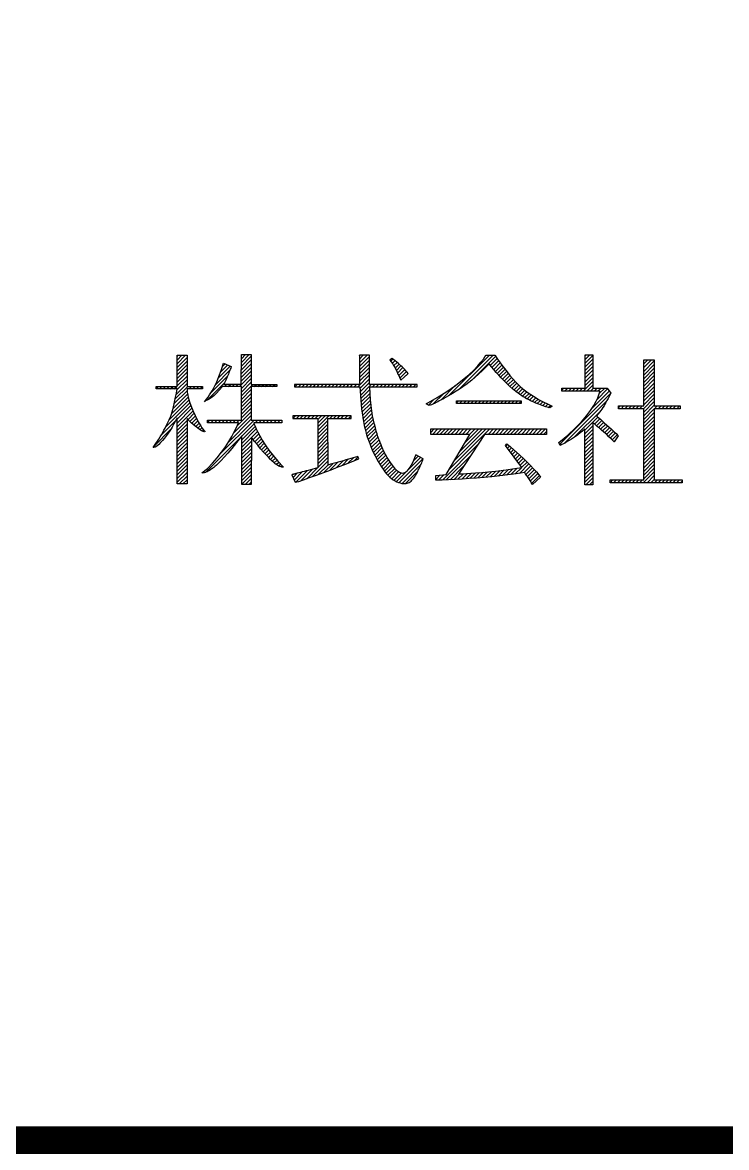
# Model space of a CAD drawing. Header units: millimetres. Extents: x 0 to 841, y 0 to 594.
# Drawn here: x 332.15 to 340.84, y 12.44 to 26.32 of the extents above; entities that cross this region are included whole.
import ezdxf

# ---------------------------------------------------------------- set-up
doc = ezdxf.new("R2010")
doc.units = ezdxf.units.MM
doc.header["$LTSCALE"] = 0.2
doc.layers.add('A1_図面枠', color=7, linetype='Continuous')
doc.layers.add('PTM', color=3, linetype='Continuous')

# ---------------------------------------------------------------- blocks, each defined once
blk = doc.blocks.new('block森村-2')
at = {"color": 0, "linetype": 'Continuous'}
for p, q in [((1910.4, 967.4), (1921.7, 978.8)), ((1910.4, 972.4), (1916.7, 978.8)), ((1910.4, 977.4), (1911.7, 978.8)), ((1910.4, 937), (1910.4, 978.8)), ((1910.4, 978.8), (1923.8, 978.8)), ((1910.4, 962.5), (1923.8, 975.9)), ((1910.4, 957.5), (1923.8, 970.9)), ((1923.8, 978.8), (1923.8, 937)), ((1996.9, 939.9), (1997, 979.8)), ((1997, 969.2), (2007.6, 979.8)), ((1997, 974.2), (2002.6, 979.8)), ((1997, 979.2), (1997.6, 979.8)), ((1997, 979.8), (2010.2, 979.8)), ((1997, 964.2), (2010.2, 977.5)), ((1997, 959.2), (2010.2, 972.5)), ((2010.2, 979.8), (2010.2, 939.7)), ((2155.9, 968.5), (2166.2, 978.8)), ((2155.9, 973.5), (2161.2, 978.8)), ((2155.9, 978.5), (2156.2, 978.8)), ((2155.9, 978.8), (2155.9, 975.2)), ((2169.6, 978.8), (2155.9, 978.8)), ((2155.9, 975.2), (2155.9, 971.7)), ((2155.9, 971.7), (2155.9, 968.3)), ((2156, 963.6), (2169.6, 977.2)), ((2156, 958.6), (2169.6, 972.2)), ((2169.6, 975.2), (2169.6, 978.8)), ((2169.6, 971.7), (2169.6, 975.2)), ((2169.6, 968.3), (2169.6, 971.7)), ((2199.8, 974.7), (2196.8, 972.3)), ((2196.8, 972.3), (2198.7, 969.9)), ((2198.1, 970.7), (2201, 973.7)), ((2198.7, 969.9), (2200.5, 967.6)), ((2201.9, 973), (2199.8, 974.7)), ((2200.2, 967.9), (2203.8, 971.5)), ((2204, 971.3), (2201.9, 973)), ((2206.1, 969.7), (2204, 971.3)), ((2208, 968), (2206.1, 969.7)), ((2277, 925), (2331.3, 979.2)), ((2289.8, 932.8), (2336.2, 979.2)), ((2309, 947), (2339.4, 977.4)), ((2315.4, 964.8), (2319.6, 969.7)), ((2319.6, 969.7), (2322.8, 973.7)), ((2322.8, 973.7), (2324.9, 976.7)), ((2324.9, 976.7), (2326.1, 978.6)), ((2326.1, 978.6), (2326.5, 979.2)), ((2326.5, 979.2), (2338.5, 979.2)), ((2332.4, 965.4), (2341.4, 974.4)), ((2334.7, 962.7), (2343.4, 971.4)), ((2338.5, 979.2), (2338.8, 978.4)), ((2338.8, 978.4), (2339.9, 976.5)), ((2339.9, 976.5), (2341.9, 973.6)), ((2341.9, 973.6), (2344.5, 969.9)), ((2344.5, 969.9), (2347.6, 965.7)), ((2460, 973.2), (2466.1, 979.3)), ((2460, 978.2), (2461.1, 979.3)), ((2460, 934.7), (2460, 979.3)), ((2460, 979.3), (2470.3, 979.3)), ((2460, 968.2), (2470.3, 978.5)), ((2460, 963.2), (2470.3, 973.5)), ((2470.3, 979.3), (2470.3, 934.7)), ((2538.8, 962.2), (2549.1, 972.6)), ((2538.8, 967.2), (2544.1, 972.6)), ((2538.8, 972.2), (2539.1, 972.6)), ((2538.8, 910.7), (2538.8, 972.6)), ((2538.8, 972.6), (2553, 972.6)), ((2538.8, 957.2), (2553, 971.4)), ((2553, 972.6), (2553, 910.7)), ((1910.4, 952.5), (1923.8, 965.9)), ((1910.4, 947.5), (1923.8, 960.9)), ((1910.4, 942.5), (1923.8, 955.9)), ((1962.4, 939.6), (1981.5, 958.7)), ((1965.9, 948.2), (1982, 964.2)), ((1967.6, 952.5), (1970.1, 959.6)), ((1968.8, 956.1), (1978.5, 965.7)), ((1970.1, 959.6), (1972.9, 968)), ((1971.5, 963.7), (1974.9, 967.1)), ((1972.9, 968), (1983.3, 963.7)), ((1980.1, 955), (1979.5, 953.3)), ((1980.7, 956.6), (1980.1, 955)), ((1981.3, 958.3), (1980.7, 956.6)), ((1981.9, 960), (1981.3, 958.3)), ((1982.6, 961.7), (1981.9, 960)), ((1983.3, 963.7), (1982.6, 961.7)), ((1996.9, 944.2), (2010.2, 957.5)), ((1997, 954.2), (2010.2, 967.5)), ((1997, 949.2), (2010.2, 962.5)), ((2155.9, 968.3), (2156, 965)), ((2156, 965), (2156, 961.7)), ((2156, 961.7), (2156, 958.5)), ((2156, 958.5), (2156, 955.3)), ((2156, 955.3), (2156.1, 952.2)), ((2156.1, 953.7), (2169.6, 967.2)), ((2156.1, 948.8), (2169.6, 962.2)), ((2156.2, 943.9), (2169.6, 957.2)), ((2169.6, 965), (2169.6, 968.3)), ((2169.6, 961.7), (2169.6, 965)), ((2169.6, 958.5), (2169.6, 961.7)), ((2169.6, 955.3), (2169.6, 958.5)), ((2169.6, 952.2), (2169.6, 955.3)), ((2200.5, 967.6), (2202, 965.2)), ((2202, 965.2), (2203.4, 962.9)), ((2202.2, 964.9), (2206.6, 969.3)), ((2203.4, 962.9), (2204.6, 960.5)), ((2204, 961.7), (2209.3, 967)), ((2204.6, 960.5), (2205.8, 958.2)), ((2205.7, 958.4), (2211.9, 964.6)), ((2205.8, 958.2), (2206.8, 955.9)), ((2206.8, 955.9), (2207.8, 953.6)), ((2207.2, 954.9), (2214.5, 962.2)), ((2210, 966.4), (2208, 968)), ((2208.8, 951.5), (2216.9, 959.7)), ((2211.8, 964.7), (2210, 966.4)), ((2210.4, 948.1), (2219.2, 957)), ((2213.6, 963.1), (2211.8, 964.7)), ((2215.3, 961.4), (2213.6, 963.1)), ((2217, 959.6), (2215.3, 961.4)), ((2218.5, 957.8), (2217, 959.6)), ((2220.1, 956), (2218.5, 957.8)), ((2221.6, 954.1), (2220.1, 956)), ((2303.1, 952.6), (2309.9, 959)), ((2309.9, 959), (2315.4, 964.8)), ((2321.8, 958.5), (2316.5, 953.6)), ((2327.7, 964.2), (2321.8, 958.5)), ((2330.7, 967.5), (2327.7, 964.2)), ((2333.9, 963.5), (2330.7, 967.5)), ((2337.1, 959.7), (2333.9, 963.5)), ((2336.9, 959.9), (2345.5, 968.5)), ((2340.3, 955.8), (2337.1, 959.7)), ((2339.2, 957.2), (2347.6, 965.7)), ((2343.5, 952.1), (2340.3, 955.8)), ((2341.5, 954.5), (2349.8, 962.8)), ((2343.8, 951.8), (2352, 960)), ((2346.1, 949.2), (2354.2, 957.2)), ((2347.6, 965.7), (2351.1, 961.1)), ((2348.5, 946.6), (2356.4, 954.4)), ((2351.1, 961.1), (2354.8, 956.4)), ((2354.8, 956.4), (2358.6, 951.7)), ((2460, 958.3), (2470.3, 968.6)), ((2460, 953.3), (2470.3, 963.6)), ((2460, 948.3), (2470.3, 958.6)), ((2538.8, 952.2), (2553, 966.5)), ((2538.8, 947.3), (2553, 961.5)), ((2538.8, 942.3), (2553, 956.5)), ((1909.1, 926.2), (1923.8, 940.9)), ((1910.1, 932.3), (1923.8, 945.9)), ((1910.4, 937.5), (1923.8, 950.9)), ((1951.5, 918.7), (1973.9, 941.2)), ((1956.4, 928.7), (1978.4, 950.6)), ((1961.4, 937.5), (1963.3, 941.7)), ((1963.3, 941.7), (1965.4, 946.6)), ((1965.4, 946.6), (1967.6, 952.5)), ((1974.7, 942.7), (1973.3, 939.9)), ((1973.3, 939.9), (1996.9, 939.9)), ((1974.4, 936.7), (1977.6, 939.9)), ((1976, 945.3), (1974.7, 942.7)), ((1977, 947.6), (1976, 945.3)), ((1978, 949.7), (1977, 947.6)), ((1978.8, 951.6), (1978, 949.7)), ((1979.5, 953.3), (1978.8, 951.6)), ((1979.4, 936.7), (1982.6, 939.9)), ((1984.4, 936.7), (1987.6, 939.9)), ((1989.4, 936.7), (1992.6, 939.9)), ((1994.3, 936.7), (2010.2, 952.5)), ((1997, 934.3), (2010.2, 947.5)), ((1997, 929.3), (2010.2, 942.5)), ((1997, 924.3), (2012.4, 939.7)), ((2010.2, 939.7), (2044.7, 939.7)), ((2014.2, 936.6), (2017.4, 939.7)), ((2019.2, 936.6), (2022.4, 939.7)), ((2024.2, 936.6), (2027.4, 939.7)), ((2029.2, 936.6), (2032.3, 939.7)), ((2034.2, 936.6), (2037.3, 939.7)), ((2039.1, 936.6), (2042.3, 939.7)), ((2044.7, 939.7), (2044.7, 936.6)), ((2068.3, 939.5), (2068.3, 936.4)), ((2156.3, 939.5), (2068.3, 939.5)), ((2069, 936.4), (2072, 939.5)), ((2073.9, 936.4), (2077, 939.5)), ((2078.9, 936.4), (2082, 939.5)), ((2083.9, 936.4), (2087, 939.5)), ((2088.9, 936.4), (2092, 939.5)), ((2093.9, 936.4), (2097, 939.5)), ((2098.9, 936.4), (2101.9, 939.5)), ((2103.9, 936.4), (2106.9, 939.5)), ((2108.9, 936.4), (2111.9, 939.5)), ((2113.9, 936.4), (2116.9, 939.5)), ((2118.8, 936.4), (2121.9, 939.5)), ((2123.8, 936.4), (2126.9, 939.5)), ((2128.8, 936.4), (2131.9, 939.5)), ((2133.8, 936.4), (2136.9, 939.5)), ((2138.8, 936.4), (2141.9, 939.5)), ((2143.8, 936.4), (2146.8, 939.5)), ((2148.8, 936.4), (2151.8, 939.5)), ((2153.8, 936.4), (2169.6, 952.3)), ((2156.1, 952.2), (2156.1, 949)), ((2156.1, 949), (2156.2, 945.9)), ((2156.2, 945.9), (2156.2, 942.7)), ((2156.2, 942.7), (2156.3, 939.5)), ((2156.6, 934.3), (2169.6, 947.3)), ((2156.9, 929.6), (2169.7, 942.4)), ((2157.2, 924.9), (2171.8, 939.5)), ((2169.6, 949), (2169.6, 952.2)), ((2169.6, 945.9), (2169.6, 949)), ((2169.7, 942.7), (2169.6, 945.9)), ((2169.7, 939.5), (2169.7, 942.7)), ((2233.5, 939.5), (2169.7, 939.5)), ((2173.7, 936.4), (2176.8, 939.5)), ((2178.7, 936.4), (2181.8, 939.5)), ((2183.7, 936.4), (2186.8, 939.5)), ((2188.7, 936.4), (2191.8, 939.5)), ((2193.7, 936.4), (2196.7, 939.5)), ((2198.7, 936.4), (2201.7, 939.5)), ((2203.7, 936.4), (2206.7, 939.5)), ((2207.8, 953.6), (2208.8, 951.5)), ((2208.6, 936.4), (2211.7, 939.5)), ((2208.8, 951.5), (2209.8, 949.3)), ((2209.8, 949.3), (2210.8, 947.3)), ((2210.8, 947.3), (2211.9, 945.4)), ((2211.9, 945.4), (2221.6, 954.1)), ((2213.6, 936.4), (2216.7, 939.5)), ((2218.6, 936.4), (2221.7, 939.5)), ((2218.9, 951.6), (2221.4, 954.2)), ((2223.6, 936.4), (2226.7, 939.5)), ((2228.6, 936.4), (2231.7, 939.5)), ((2233.5, 936.4), (2233.5, 939.5)), ((2285.1, 938), (2294.9, 945.6)), ((2294.9, 945.6), (2303.1, 952.6)), ((2303.1, 942.1), (2299.1, 939.1)), ((2307.3, 945.5), (2303.1, 942.1)), ((2311.7, 949.3), (2307.3, 945.5)), ((2316.5, 953.6), (2311.7, 949.3)), ((2346.9, 948.4), (2343.5, 952.1)), ((2350.3, 944.7), (2346.9, 948.4)), ((2354, 941.1), (2350.3, 944.7)), ((2351, 944.1), (2358.6, 951.7)), ((2353.5, 941.6), (2360.9, 949)), ((2357.9, 937.4), (2354, 941.1)), ((2356, 939.1), (2363.2, 946.3)), ((2358.6, 951.7), (2362.5, 947.1)), ((2358.7, 936.8), (2365.6, 943.7)), ((2361.3, 934.4), (2368, 941.1)), ((2362.5, 947.1), (2366.2, 943)), ((2366.2, 943), (2369.6, 939.4)), ((2369.6, 939.4), (2372.6, 936.7)), ((2457.2, 930.6), (2470.3, 943.6)), ((2460, 943.3), (2470.3, 953.6)), ((2460, 938.3), (2470.3, 948.6)), ((2538.8, 937.3), (2553, 951.5)), ((2538.8, 932.3), (2553, 946.5)), ((2538.8, 927.3), (2553, 941.5)), ((1882.3, 934.4), (1884.9, 937)), ((1882.3, 933.7), (1882.3, 937)), ((1882.3, 937), (1910.4, 937)), ((1910.4, 933.7), (1882.3, 933.7)), ((1886.6, 933.7), (1889.9, 937)), ((1891.6, 933.7), (1894.9, 937)), ((1896.6, 933.7), (1899.9, 937)), ((1901.6, 933.7), (1904.9, 937)), ((1905.1, 907.3), (1924.5, 926.7)), ((1906.6, 933.7), (1909.9, 937)), ((1906.6, 913.8), (1923.9, 931.1)), ((1907.9, 920.1), (1924.8, 937)), ((1908.4, 922.6), (1909.4, 927.9)), ((1909.4, 927.9), (1910.4, 933.7)), ((1923.8, 937), (1944.5, 937)), ((1923.8, 933.8), (1923.8, 933.6)), ((1944.5, 933.8), (1923.8, 933.8)), ((1923.8, 933.6), (1923.8, 933.1)), ((1923.8, 933.1), (1923.8, 932.2)), ((1923.8, 932.2), (1923.9, 930.9)), ((1923.9, 930.9), (1924.1, 929.3)), ((1924.1, 929.3), (1924.4, 927.3)), ((1924.4, 927.3), (1924.8, 925)), ((1924.8, 925), (1925.4, 922.4)), ((1926.6, 933.8), (1929.8, 937)), ((1931.6, 933.8), (1934.8, 937)), ((1936.6, 933.8), (1939.8, 937)), ((1941.6, 933.8), (1944.5, 936.7)), ((1944.5, 937), (1944.5, 933.8)), ((1952.1, 922.6), (1954.1, 925.4)), ((1954.1, 925.4), (1956, 928.1)), ((1956, 928.1), (1957.8, 930.9)), ((1960.4, 924.9), (1957.7, 922.6)), ((1957.8, 930.9), (1959.6, 934)), ((1959.6, 934), (1961.4, 937.5)), ((1963.6, 927.9), (1960.4, 924.9)), ((1967.2, 931.8), (1963.6, 927.9)), ((1971.5, 936.7), (1967.2, 931.8)), ((1997, 936.7), (1971.5, 936.7)), ((1997, 891.6), (1997, 936.7)), ((1997, 919.3), (2010.2, 932.6)), ((1997, 914.3), (2010.2, 927.6)), ((2044.7, 936.6), (2010.2, 936.6)), ((2010.2, 936.6), (2010.2, 891.6)), ((2044.1, 936.6), (2044.7, 937.1)), ((2068.3, 936.4), (2156.5, 936.4)), ((2156.5, 936.4), (2156.9, 930.4)), ((2156.9, 930.4), (2157.3, 924.5)), ((2157.3, 924.5), (2157.7, 918.5)), ((2157.6, 920.3), (2170.1, 932.8)), ((2158, 915.7), (2170.2, 927.9)), ((2169.9, 936.4), (2233.5, 936.4)), ((2170.2, 927.4), (2169.9, 936.4)), ((2170.8, 919), (2170.2, 927.4)), ((2255.4, 913.4), (2269.5, 927.4)), ((2260.7, 921.9), (2273.7, 930.1)), ((2265.4, 918.4), (2285, 938)), ((2275.7, 924.2), (2269.5, 920.5)), ((2273.7, 930.1), (2285.1, 938)), ((2281.2, 927.5), (2275.7, 924.2)), ((2286.2, 930.5), (2281.2, 927.5)), ((2290.7, 933.4), (2286.2, 930.5)), ((2295, 936.2), (2290.7, 933.4)), ((2299.1, 939.1), (2295, 936.2)), ((2362, 933.8), (2357.9, 937.4)), ((2366.5, 930.2), (2362, 933.8)), ((2364.1, 932.2), (2370.5, 938.6)), ((2371.4, 926.6), (2366.5, 930.2)), ((2366.8, 930), (2373.1, 936.2)), ((2369.7, 927.9), (2375.9, 934)), ((2376.6, 923), (2371.4, 926.6)), ((2372.6, 936.7), (2376.2, 933.8)), ((2372.6, 925.8), (2378.7, 931.8)), ((2375.6, 923.8), (2381.5, 929.7)), ((2376.2, 933.8), (2379.7, 931)), ((2378.6, 921.8), (2384.4, 927.6)), ((2379.7, 931), (2383.2, 928.4)), ((2381.8, 920), (2387.4, 925.6)), ((2383.2, 928.4), (2386.7, 926)), ((2386.7, 926), (2390.3, 923.6)), ((2425.5, 858.9), (2494.1, 927.6)), ((2428.6, 931.8), (2431.4, 934.7)), ((2428.6, 930.6), (2428.6, 934.7)), ((2428.6, 934.7), (2460, 934.7)), ((2479.6, 930.6), (2428.6, 930.6)), ((2432.3, 930.6), (2436.4, 934.7)), ((2437.3, 930.6), (2441.4, 934.7)), ((2442.3, 930.6), (2446.4, 934.7)), ((2447.3, 930.6), (2451.3, 934.7)), ((2452.3, 930.6), (2456.3, 934.7)), ((2462.2, 930.6), (2470.3, 938.6)), ((2467.2, 930.6), (2471.3, 934.7)), ((2469.2, 907.6), (2492.3, 930.7)), ((2470.3, 934.7), (2489.5, 934.7)), ((2472.2, 930.6), (2476.3, 934.7)), ((2475.6, 919), (2490.2, 933.6)), ((2476.8, 921.7), (2478.3, 925.5)), ((2477.2, 930.6), (2481.3, 934.7)), ((2478.3, 925.5), (2479.1, 928.3)), ((2478.8, 927.2), (2486.3, 934.7)), ((2479.1, 928.3), (2479.5, 930)), ((2479.5, 930), (2479.6, 930.6)), ((2489.5, 934.7), (2494.3, 927.8)), ((2492.5, 924.1), (2490.8, 920.8)), ((2494.3, 927.8), (2492.5, 924.1)), ((2538.8, 922.3), (2553, 936.5)), ((2538.8, 917.3), (2553, 931.5)), ((2538.8, 912.3), (2553, 926.5)), ((1894.7, 881.9), (1927.6, 914.8)), ((1899.7, 891.9), (1926.4, 918.6)), ((1903, 900.2), (1925.3, 922.5)), ((1904.7, 905.9), (1905.7, 909.5)), ((1905.7, 909.5), (1906.6, 913.5)), ((1906.6, 913.5), (1907.5, 917.8)), ((1907.5, 917.8), (1908.4, 922.6)), ((1910.4, 892.6), (1928.9, 911.2)), ((1925.4, 922.4), (1926.1, 919.5)), ((1926.1, 919.5), (1927.1, 916.2)), ((1927.1, 916.2), (1928.3, 912.7)), ((1928.3, 912.7), (1929.9, 908.8)), ((1947.3, 916.2), (1949.8, 919.6)), ((1948, 917), (1947.3, 916.2)), ((1948.8, 917.6), (1948, 917)), ((1949.7, 918), (1948.8, 917.6)), ((1950.7, 918.4), (1949.7, 918)), ((1949.8, 919.6), (1952.1, 922.6)), ((1952, 919), (1950.7, 918.4)), ((1953.6, 919.8), (1952, 919)), ((1955.5, 920.9), (1953.6, 919.8)), ((1957.7, 922.6), (1955.5, 920.9)), ((1997, 909.3), (2010.2, 922.6)), ((1997, 904.3), (2010.2, 917.6)), ((1997, 899.4), (2010.2, 912.6)), ((2157.7, 918.5), (2158.3, 912.6)), ((2158.3, 912.6), (2158.9, 906.8)), ((2158.4, 911.1), (2170.5, 923.2)), ((2158.9, 906.6), (2170.8, 918.6)), ((2159.4, 902.2), (2171.3, 914.1)), ((2160, 897.8), (2171.8, 909.6)), ((2171.6, 911.2), (2170.8, 919)), ((2172.6, 904), (2171.6, 911.2)), ((2245.8, 913.4), (2260.7, 921.9)), ((2250, 911), (2245.8, 913.4)), ((2248.8, 911.7), (2256.7, 919.6)), ((2251.3, 911.5), (2250, 911)), ((2252.9, 912.2), (2251.3, 911.5)), ((2254.9, 913.1), (2252.9, 912.2)), ((2257, 914.1), (2254.9, 913.1)), ((2259.2, 915.2), (2257, 914.1)), ((2261.4, 916.3), (2259.2, 915.2)), ((2263.5, 917.4), (2261.4, 916.3)), ((2265.4, 918.4), (2263.5, 917.4)), ((2267.1, 919.2), (2265.4, 918.4)), ((2268.4, 919.9), (2267.1, 919.2)), ((2269.2, 920.4), (2268.4, 919.9)), ((2269.5, 920.5), (2269.2, 920.4)), ((2286.6, 914.6), (2289.5, 917.5)), ((2286.6, 917.5), (2373.7, 917.5)), ((2286.6, 914), (2286.6, 917.5)), ((2373.7, 914), (2286.6, 914)), ((2291, 914), (2294.5, 917.5)), ((2296, 914), (2299.5, 917.5)), ((2301, 914), (2304.4, 917.5)), ((2306, 914), (2309.4, 917.5)), ((2311, 914), (2314.4, 917.5)), ((2316, 914), (2319.4, 917.5)), ((2320.9, 914), (2324.4, 917.5)), ((2325.9, 914), (2329.4, 917.5)), ((2330.9, 914), (2334.4, 917.5)), ((2335.9, 914), (2339.4, 917.5)), ((2340.9, 914), (2344.4, 917.5)), ((2345.9, 914), (2349.3, 917.5)), ((2350.9, 914), (2354.3, 917.5)), ((2355.9, 914), (2359.3, 917.5)), ((2360.9, 914), (2364.3, 917.5)), ((2365.9, 914), (2369.3, 917.5)), ((2370.8, 914), (2373.7, 916.9)), ((2373.7, 917.5), (2373.7, 914)), ((2376.9, 922.9), (2376.6, 923)), ((2377.8, 922.3), (2376.9, 922.9)), ((2379.2, 921.5), (2377.8, 922.3)), ((2381.1, 920.4), (2379.2, 921.5)), ((2383.5, 919.1), (2381.1, 920.4)), ((2386.4, 917.7), (2383.5, 919.1)), ((2385.1, 918.3), (2390.4, 923.6)), ((2389.7, 916.1), (2386.4, 917.7)), ((2388.5, 916.7), (2393.4, 921.7)), ((2393.5, 914.5), (2389.7, 916.1)), ((2390.3, 923.6), (2393.8, 921.4)), ((2391.9, 915.1), (2396.6, 919.8)), ((2397.6, 912.8), (2393.5, 914.5)), ((2393.8, 921.4), (2397.3, 919.4)), ((2395.4, 913.7), (2399.8, 918)), ((2397.3, 919.4), (2400.9, 917.4)), ((2402.2, 911.1), (2397.6, 912.8)), ((2399, 912.3), (2403, 916.3)), ((2400.9, 917.4), (2404.4, 915.5)), ((2407.1, 909.5), (2402.2, 911.1)), ((2402.7, 911), (2406.3, 914.6)), ((2404.4, 915.5), (2408.1, 913.7)), ((2406.5, 909.7), (2409.7, 913)), ((2412.3, 908), (2407.1, 909.5)), ((2408.1, 913.7), (2411.7, 912)), ((2410.3, 908.6), (2413.1, 911.4)), ((2411.7, 912), (2415.3, 910.4)), ((2415.3, 910.4), (2412.3, 908)), ((2431.9, 860.3), (2489.3, 917.7)), ((2467.3, 904.7), (2471.5, 911.2)), ((2471.5, 911.2), (2474.7, 916.9)), ((2474.7, 916.9), (2476.8, 921.7)), ((2485.3, 910.6), (2483.9, 908.5)), ((2486.6, 912.8), (2485.3, 910.6)), ((2487.9, 915.2), (2486.6, 912.8)), ((2489.3, 917.8), (2487.9, 915.2)), ((2490.8, 920.8), (2489.3, 917.8)), ((2504.6, 908.1), (2507.2, 910.7)), ((2504.6, 910.7), (2538.8, 910.7)), ((2504.6, 906.8), (2504.6, 910.7)), ((2508.3, 906.8), (2512.2, 910.7)), ((2513.3, 906.8), (2517.2, 910.7)), ((2518.3, 906.8), (2522.2, 910.7)), ((2523.3, 906.8), (2527.2, 910.7)), ((2528.3, 906.8), (2532.2, 910.7)), ((2533.3, 906.8), (2537.1, 910.7)), ((2538.3, 906.8), (2553, 921.6)), ((2538.8, 902.4), (2553, 916.6)), ((2538.8, 897.4), (2553, 911.6)), ((2553, 910.7), (2587.8, 910.7)), ((2553.2, 906.8), (2557.1, 910.7)), ((2558.2, 906.8), (2562.1, 910.7)), ((2563.2, 906.8), (2567.1, 910.7)), ((2568.2, 906.8), (2572.1, 910.7)), ((2573.2, 906.8), (2577.1, 910.7)), ((2578.2, 906.8), (2582, 910.7)), ((2583.2, 906.8), (2587, 910.7)), ((2587.8, 910.7), (2587.8, 906.8)), ((1899.7, 891.8), (1900.8, 894.3)), ((1900.8, 894.3), (1901.8, 896.9)), ((1901.8, 896.9), (1902.8, 899.7)), ((1902.8, 899.7), (1903.8, 902.7)), ((1903.8, 902.7), (1904.7, 905.9)), ((1910.2, 894.1), (1910, 893.6)), ((1910.4, 894.6), (1910.2, 894.1)), ((1910.4, 887.6), (1930.4, 907.6)), ((1910.4, 882.6), (1931.9, 904.1)), ((1910.4, 805.7), (1910.4, 894.6)), ((1924.2, 893.3), (1923.8, 893.8)), ((1923.8, 893.8), (1923.8, 805.7)), ((1925.1, 892.3), (1933.4, 900.7)), ((1927.6, 889.8), (1935, 897.3)), ((1929.9, 908.8), (1931.2, 905.7)), ((1930.2, 887.4), (1936.6, 893.9)), ((1931.2, 905.7), (1932.6, 902.4)), ((1932.6, 902.4), (1934.2, 899.1)), ((1934.2, 899.1), (1935.7, 895.7)), ((1935.7, 895.7), (1937.3, 892.5)), ((1985.9, 873.4), (2010.2, 897.6)), ((1991.2, 883.7), (2010.2, 902.6)), ((1997, 894.4), (2010.2, 907.6)), ((2066.1, 897.4), (2066.1, 893.9)), ((2145, 897.4), (2066.1, 897.4)), ((2066.1, 893.9), (2099.9, 893.9)), ((2066.3, 893.9), (2069.9, 897.4)), ((2071.3, 893.9), (2074.9, 897.4)), ((2076.3, 893.9), (2079.9, 897.4)), ((2081.3, 893.9), (2084.8, 897.4)), ((2086.3, 893.9), (2089.8, 897.4)), ((2091.3, 893.9), (2094.8, 897.4)), ((2096.3, 893.9), (2099.8, 897.4)), ((2099.8, 882.5), (2114.8, 897.4)), ((2099.8, 887.5), (2109.8, 897.4)), ((2099.9, 893.9), (2099.8, 827.3)), ((2099.9, 892.5), (2104.8, 897.4)), ((2113.5, 893.9), (2145, 893.9)), ((2113.7, 831.1), (2113.5, 893.9)), ((2116.2, 893.9), (2119.8, 897.4)), ((2121.2, 893.9), (2124.8, 897.4)), ((2126.2, 893.9), (2129.7, 897.4)), ((2131.2, 893.9), (2134.7, 897.4)), ((2136.2, 893.9), (2139.7, 897.4)), ((2141.2, 893.9), (2144.7, 897.4)), ((2145, 893.9), (2145, 897.4)), ((2158.9, 906.8), (2159.6, 901)), ((2159.6, 901), (2160.4, 895.4)), ((2160.4, 895.4), (2161.3, 889.8)), ((2160.7, 893.4), (2172.4, 905.2)), ((2161.4, 889.2), (2173.1, 900.9)), ((2162.2, 885), (2173.8, 896.6)), ((2173.7, 897.3), (2172.6, 904)), ((2174.9, 891.3), (2173.7, 897.3)), ((2444.6, 868), (2481.3, 904.7)), ((2455, 889.4), (2461.9, 897.4)), ((2459.6, 878.1), (2477.2, 895.6)), ((2461.9, 897.4), (2467.3, 904.7)), ((2477.4, 899.8), (2475.4, 897.2)), ((2475.4, 897.2), (2475.7, 896.9)), ((2475.7, 896.9), (2476.7, 896)), ((2476.7, 896), (2478.3, 894.6)), ((2479.3, 902.1), (2477.4, 899.8)), ((2478.3, 894.6), (2480.4, 892.8)), ((2481, 904.3), (2479.3, 902.1)), ((2482.5, 906.4), (2481, 904.3)), ((2483.9, 908.5), (2482.5, 906.4)), ((2538.8, 906.8), (2504.6, 906.8)), ((2538.8, 811), (2538.8, 906.8)), ((2538.8, 892.4), (2553, 906.6)), ((2538.8, 887.4), (2553, 901.6)), ((2538.8, 882.4), (2553, 896.6)), ((2587.8, 906.8), (2553, 906.8)), ((2553, 906.8), (2553, 811)), ((1879.4, 856.6), (1901.9, 879.2)), ((1888.7, 870.9), (1908.2, 890.4)), ((1892.6, 877.9), (1894.2, 880.9)), ((1894.2, 880.9), (1895.7, 883.8)), ((1895.7, 883.8), (1897.1, 886.7)), ((1897.1, 886.7), (1898.4, 889.4)), ((1898.4, 889.4), (1899.7, 891.8)), ((1902.4, 879.9), (1900.6, 877.1)), ((1903.6, 882.2), (1902.4, 879.9)), ((1904.5, 883.9), (1903.6, 882.2)), ((1905.3, 885.5), (1904.5, 883.9)), ((1906.1, 886.9), (1905.3, 885.5)), ((1906.9, 888.2), (1906.1, 886.9)), ((1907.6, 889.4), (1906.9, 888.2)), ((1908.2, 890.4), (1907.6, 889.4)), ((1908.8, 891.4), (1908.2, 890.4)), ((1909.3, 892.2), (1908.8, 891.4)), ((1909.7, 892.9), (1909.3, 892.2)), ((1910, 893.6), (1909.7, 892.9)), ((1910.4, 877.6), (1923.8, 891.1)), ((1910.4, 872.7), (1923.8, 886.1)), ((1910.4, 867.7), (1923.8, 881.1)), ((1925.4, 892), (1924.2, 893.3)), ((1927.2, 890.2), (1925.4, 892)), ((1929.4, 888.1), (1927.2, 890.2)), ((1932.1, 885.7), (1929.4, 888.1)), ((1934.9, 883.3), (1932.1, 885.7)), ((1932.8, 885.1), (1938.3, 890.6)), ((1937.7, 881), (1934.9, 883.3)), ((1935.5, 882.8), (1940.1, 887.4)), ((1937.3, 892.5), (1939, 889.4)), ((1940.5, 878.9), (1937.7, 881)), ((1938.3, 880.6), (1941.9, 884.2)), ((1939, 889.4), (1940.6, 886.4)), ((1943.1, 877.2), (1940.5, 878.9)), ((1940.6, 886.4), (1942.2, 883.7)), ((1941.2, 878.5), (1943.8, 881.2)), ((1942.2, 883.7), (1943.8, 881.2)), ((1943.8, 881.2), (1945.3, 879.1)), ((1945.3, 879.1), (1946.7, 877.3)), ((1951.2, 888.5), (1954.3, 891.6)), ((1951.2, 888.1), (1951.2, 891.6)), ((1951.2, 891.6), (1997, 891.6)), ((1993.3, 888.1), (1951.2, 888.1)), ((1955.7, 888.1), (1959.3, 891.6)), ((1960.7, 888.1), (1964.2, 891.6)), ((1965.7, 888.1), (1969.2, 891.6)), ((1968.1, 845.5), (2014.1, 891.6)), ((1970.7, 888.1), (1974.2, 891.6)), ((1975.7, 888.1), (1979.2, 891.6)), ((1979, 861.5), (2010.2, 892.7)), ((1980.7, 888.1), (1984.2, 891.6)), ((1985.7, 888.1), (1989.2, 891.6)), ((1987.2, 875.7), (1989.8, 880.8)), ((1989.8, 880.8), (1991.7, 884.7)), ((1990.7, 888.1), (1994.2, 891.6)), ((1991.7, 884.7), (1992.9, 887.2)), ((1992.9, 887.2), (1993.3, 888.1)), ((1997.5, 870), (2014.2, 886.6)), ((1997.5, 865), (2015.6, 883)), ((1997.5, 860), (2017.1, 879.6)), ((2010.2, 891.6), (2051.5, 891.6)), ((2013.7, 888.1), (2013.9, 887.5)), ((2051.5, 888.1), (2013.7, 888.1)), ((2013.9, 887.5), (2014.4, 885.9)), ((2014.4, 885.9), (2015.5, 883.3)), ((2015.5, 883.3), (2017, 879.8)), ((2015.6, 888.1), (2019.1, 891.6)), ((2017, 879.8), (2019.1, 875.4)), ((2020.6, 888.1), (2024.1, 891.6)), ((2025.6, 888.1), (2029.1, 891.6)), ((2030.6, 888.1), (2034.1, 891.6)), ((2035.6, 888.1), (2039.1, 891.6)), ((2040.6, 888.1), (2044.1, 891.6)), ((2045.5, 888.1), (2049.1, 891.6)), ((2050.5, 888.1), (2051.5, 889)), ((2051.5, 891.6), (2051.5, 888.1)), ((2099.8, 877.5), (2113.6, 891.2)), ((2099.8, 872.5), (2113.6, 886.2)), ((2099.8, 867.5), (2113.6, 881.3)), ((2161.3, 889.8), (2162.3, 884.4)), ((2162.3, 884.4), (2163.5, 879.2)), ((2163.1, 880.9), (2174.6, 892.4)), ((2163.5, 879.2), (2164.9, 874.1)), ((2164.1, 877), (2175.5, 888.4)), ((2165.3, 873.1), (2176.5, 884.3)), ((2166.5, 869.3), (2177.5, 880.4)), ((2176.1, 885.9), (2174.9, 891.3)), ((2177.4, 881), (2176.1, 885.9)), ((2178.6, 876.7), (2177.4, 881)), ((2251.9, 874.9), (2256.7, 879.8)), ((2251.9, 872.3), (2251.9, 879.8)), ((2251.9, 879.8), (2407.8, 879.8)), ((2254.3, 872.3), (2261.7, 879.8)), ((2259.3, 872.3), (2266.7, 879.8)), ((2264.2, 872.3), (2271.7, 879.8)), ((2269.2, 872.3), (2276.7, 879.8)), ((2274.2, 872.3), (2281.7, 879.8)), ((2276.4, 824.6), (2331.6, 879.8)), ((2279.2, 872.3), (2286.7, 879.8)), ((2283.7, 836.9), (2326.6, 879.8)), ((2284.2, 872.3), (2291.7, 879.8)), ((2289.2, 872.3), (2296.7, 879.8)), ((2291.1, 849.2), (2321.6, 879.8)), ((2294.2, 872.3), (2301.6, 879.8)), ((2298.4, 861.6), (2316.6, 879.8)), ((2299.2, 872.3), (2306.6, 879.8)), ((2304.2, 872.3), (2311.6, 879.8)), ((2329.1, 872.3), (2336.6, 879.8)), ((2334.1, 872.3), (2341.6, 879.8)), ((2339.1, 872.3), (2346.5, 879.8)), ((2344.1, 872.3), (2351.5, 879.8)), ((2349.1, 872.3), (2356.5, 879.8)), ((2354, 872.3), (2361.5, 879.8)), ((2359, 872.3), (2366.5, 879.8)), ((2364, 872.3), (2371.5, 879.8)), ((2369, 872.3), (2376.5, 879.8)), ((2374, 872.3), (2381.5, 879.8)), ((2379, 872.3), (2386.5, 879.8)), ((2384, 872.3), (2391.4, 879.8)), ((2389, 872.3), (2396.4, 879.8)), ((2394, 872.3), (2401.4, 879.8)), ((2398.9, 872.3), (2406.4, 879.8)), ((2407.8, 879.8), (2407.8, 872.3)), ((2436.4, 871.4), (2446.6, 880.7)), ((2446.6, 880.7), (2455, 889.4)), ((2459.7, 879.2), (2456.4, 876.6)), ((2459.5, 804.4), (2459.7, 879.2)), ((2459.6, 873.1), (2470.3, 883.8)), ((2459.6, 868.1), (2470.3, 878.8)), ((2470.6, 887.7), (2470.3, 887.9)), ((2470.3, 887.9), (2470.3, 804.4)), ((2471.4, 887), (2470.6, 887.7)), ((2472.8, 886), (2471.4, 887)), ((2472.6, 886.1), (2479.8, 893.3)), ((2474.6, 884.5), (2472.8, 886)), ((2476.7, 882.7), (2474.6, 884.5)), ((2475.4, 883.8), (2482.5, 891)), ((2479.3, 880.5), (2476.7, 882.7)), ((2478.1, 881.6), (2485.1, 888.6)), ((2482.1, 878.1), (2479.3, 880.5)), ((2480.4, 892.8), (2482.9, 890.6)), ((2480.8, 879.3), (2487.7, 886.2)), ((2482.9, 890.6), (2485.7, 888)), ((2483.4, 876.9), (2490.4, 883.9)), ((2485.7, 888), (2488.8, 885.3)), ((2486.1, 874.6), (2493, 881.5)), ((2488.7, 872.2), (2495.5, 879.1)), ((2488.8, 885.3), (2492, 882.4)), ((2492, 882.4), (2495.2, 879.4)), ((2495.2, 879.4), (2498.5, 876.4)), ((2538.8, 877.4), (2553, 891.6)), ((2538.8, 872.4), (2553, 886.6)), ((2538.8, 867.4), (2553, 881.6)), ((1883.8, 863), (1885.7, 865.9)), ((1885.7, 865.9), (1887.5, 868.9)), ((1887.5, 868.9), (1889.3, 871.9)), ((1890.8, 864.2), (1888.1, 861.2)), ((1889.3, 871.9), (1891, 874.9)), ((1893.5, 867.4), (1890.8, 864.2)), ((1891, 874.9), (1892.6, 877.9)), ((1896.1, 870.7), (1893.5, 867.4)), ((1898.5, 874), (1896.1, 870.7)), ((1900.6, 877.1), (1898.5, 874)), ((1910.4, 862.7), (1923.8, 876.1)), ((1910.4, 857.7), (1923.8, 871.1)), ((1910.4, 852.7), (1923.8, 866.1)), ((1945.3, 876), (1943.1, 877.2)), ((1944.3, 876.6), (1946, 878.3)), ((1947, 875.6), (1945.3, 876)), ((1946.7, 877.3), (1948.1, 876)), ((1948.1, 876), (1947, 875.6)), ((1948.7, 821.2), (1996.7, 869.2)), ((1979.9, 862.9), (1983.9, 869.6)), ((1983.9, 869.6), (1987.2, 875.7)), ((1997.5, 870.2), (1990.4, 861.2)), ((1997.5, 804.9), (1997.5, 870.2)), ((1997.5, 855), (2010.5, 868)), ((2010.5, 868.4), (2010.2, 804.9)), ((2014.8, 862.8), (2010.5, 868.4)), ((2010.7, 868.2), (2018.7, 876.2)), ((2012.8, 865.3), (2020.4, 872.9)), ((2015, 862.5), (2022.1, 869.7)), ((2017.2, 859.8), (2024, 866.5)), ((2019.1, 875.4), (2021.8, 870.3)), ((2021.8, 870.3), (2025.1, 864.5)), ((2025.1, 864.5), (2029.2, 858.1)), ((2099.8, 862.5), (2113.6, 876.3)), ((2099.8, 857.5), (2113.6, 871.3)), ((2099.8, 852.5), (2113.6, 866.3)), ((2164.9, 874.1), (2166.5, 869.2)), ((2166.5, 869.2), (2168.1, 864.7)), ((2167.8, 865.6), (2178.7, 876.5)), ((2168.1, 864.7), (2169.8, 860.2)), ((2169.1, 862), (2179.8, 872.7)), ((2170.5, 858.4), (2181.1, 869)), ((2171.9, 854.8), (2182.4, 865.2)), ((2179.8, 872.9), (2178.6, 876.7)), ((2180.8, 869.7), (2179.8, 872.9)), ((2181.7, 867), (2180.8, 869.7)), ((2182.8, 864.1), (2181.7, 867)), ((2183.9, 861.2), (2182.8, 864.1)), ((2304.8, 872.3), (2251.9, 872.3)), ((2272.6, 818.2), (2304.8, 872.3)), ((2324.4, 872.3), (2289.3, 818.9)), ((2407.8, 872.3), (2324.4, 872.3)), ((2403.9, 872.3), (2407.8, 876.1)), ((2424.3, 861.5), (2436.4, 871.4)), ((2438.6, 864.2), (2435.9, 862.6)), ((2441.3, 865.9), (2438.6, 864.2)), ((2444.2, 867.8), (2441.3, 865.9)), ((2447.1, 869.7), (2444.2, 867.8)), ((2450.1, 871.9), (2447.1, 869.7)), ((2453.2, 874.2), (2450.1, 871.9)), ((2456.4, 876.6), (2453.2, 874.2)), ((2459.6, 863.1), (2470.3, 873.8)), ((2459.6, 858.1), (2470.3, 868.8)), ((2459.6, 853.1), (2470.3, 863.8)), ((2485.2, 875.3), (2482.1, 878.1)), ((2488.5, 872.4), (2485.2, 875.3)), ((2491.9, 869.1), (2488.5, 872.4)), ((2491.2, 869.8), (2498.1, 876.7)), ((2495.5, 865.7), (2491.9, 869.1)), ((2493.8, 867.3), (2500.7, 874.2)), ((2499.1, 862.1), (2495.5, 865.7)), ((2496.3, 864.9), (2503.2, 871.8)), ((2498.5, 876.4), (2501.6, 873.4)), ((2498.8, 862.4), (2500, 863.6)), ((2504.5, 870.5), (2499.1, 862.1)), ((2501.6, 873.4), (2504.5, 870.5)), ((2538.8, 862.4), (2553, 876.7)), ((2538.8, 857.4), (2553, 871.7)), ((2538.8, 852.5), (2553, 866.7)), ((1878, 854.8), (1880, 857.4)), ((1879.3, 854.5), (1878, 854.8)), ((1881, 855.1), (1879.3, 854.5)), ((1880, 857.4), (1882, 860.2)), ((1883.2, 856.5), (1881, 855.1)), ((1882, 860.2), (1883.8, 863)), ((1885.6, 858.6), (1883.2, 856.5)), ((1888.1, 861.2), (1885.6, 858.6)), ((1910.4, 847.7), (1923.8, 861.1)), ((1910.4, 842.7), (1923.8, 856.2)), ((1910.4, 837.7), (1923.8, 851.2)), ((1970.2, 848.2), (1975.4, 855.7)), ((1975.4, 855.7), (1979.9, 862.9)), ((1984.1, 853.4), (1978.6, 846.9)), ((1990.4, 861.2), (1984.1, 853.4)), ((1997.5, 850.1), (2010.5, 863)), ((1997.5, 845.1), (2010.4, 858)), ((1997.5, 840.1), (2010.4, 853)), ((2019, 857.6), (2014.8, 862.8)), ((2022.9, 852.9), (2019, 857.6)), ((2019.5, 857), (2025.8, 863.4)), ((2021.7, 854.3), (2027.8, 860.3)), ((2026.7, 848.6), (2022.9, 852.9)), ((2024.1, 851.6), (2029.8, 857.3)), ((2026.4, 849), (2031.8, 854.4)), ((2030.2, 844.8), (2026.7, 848.6)), ((2028.8, 846.4), (2033.9, 851.5)), ((2029.2, 858.1), (2034, 851.2)), ((2031.2, 843.8), (2036, 848.6)), ((2034, 851.2), (2039.7, 843.9)), ((2099.8, 847.6), (2113.6, 861.4)), ((2099.8, 842.6), (2113.6, 856.4)), ((2099.8, 837.6), (2113.7, 851.4)), ((2169.8, 860.2), (2171.5, 855.9)), ((2171.5, 855.9), (2173.3, 851.7)), ((2173.3, 851.7), (2175.1, 847.6)), ((2173.4, 851.3), (2183.7, 861.6)), ((2175, 847.9), (2185.1, 858)), ((2176.6, 844.5), (2186.6, 854.5)), ((2178.3, 841.2), (2188.2, 851.1)), ((2185, 858.3), (2183.9, 861.2)), ((2186.2, 855.4), (2185, 858.3)), ((2187.5, 852.5), (2186.2, 855.4)), ((2188.9, 849.7), (2187.5, 852.5)), ((2190.3, 846.8), (2188.9, 849.7)), ((2267.7, 810.9), (2315.3, 858.5)), ((2352.8, 857.5), (2354.4, 859.6)), ((2374.5, 827.6), (2352.8, 857.5)), ((2353.4, 856.7), (2355.5, 858.7)), ((2354.4, 859.6), (2356.6, 857.9)), ((2355.5, 853.8), (2358.2, 856.5)), ((2356.6, 857.9), (2359.6, 855.4)), ((2357.6, 850.9), (2360.9, 854.2)), ((2359.6, 855.4), (2363.3, 852.2)), ((2359.7, 848), (2363.6, 851.9)), ((2361.8, 845.1), (2366.2, 849.6)), ((2363.3, 852.2), (2367.5, 848.5)), ((2367.5, 848.5), (2372, 844.3)), ((2426.1, 857.3), (2424.3, 861.5)), ((2428.4, 858.5), (2426.1, 857.3)), ((2430.8, 859.8), (2428.4, 858.5)), ((2433.3, 861.1), (2430.8, 859.8)), ((2435.9, 862.6), (2433.3, 861.1)), ((2459.6, 848.1), (2470.3, 858.8)), ((2459.6, 843.1), (2470.3, 853.9)), ((2459.6, 838.1), (2470.3, 848.9)), ((2538.8, 847.5), (2553, 861.7)), ((2538.8, 842.5), (2553, 856.7)), ((2538.8, 837.5), (2553, 851.7)), ((1910.4, 832.7), (1923.8, 846.2)), ((1910.4, 827.7), (1923.8, 841.2)), ((1910.4, 822.8), (1923.8, 836.2)), ((1951.2, 826.6), (1958.1, 833.4)), ((1958.1, 833.4), (1964.4, 840.7)), ((1966.3, 833.7), (1963.5, 831)), ((1964.1, 831.5), (1970.9, 838.4)), ((1964.4, 840.7), (1970.2, 848.2)), ((1969.8, 837.2), (1966.3, 833.7)), ((1973.8, 841.5), (1969.8, 837.2)), ((1978.6, 846.9), (1973.8, 841.5)), ((1997.5, 835.1), (2010.4, 847.9)), ((1997.5, 830.1), (2010.4, 842.9)), ((1997.5, 825.1), (2010.4, 837.9)), ((2033.4, 841.5), (2030.2, 844.8)), ((2036.2, 838.7), (2033.4, 841.5)), ((2033.6, 841.2), (2038.2, 845.8)), ((2036.1, 838.7), (2040.4, 843)), ((2038.6, 836.3), (2036.2, 838.7)), ((2038.6, 836.3), (2042.7, 840.3)), ((2040.5, 834.5), (2038.6, 836.3)), ((2039.7, 843.9), (2046.2, 836.2)), ((2042, 833.2), (2040.5, 834.5)), ((2041.2, 833.9), (2045, 837.6)), ((2042.9, 832.4), (2042, 833.2)), ((2044, 831.6), (2047.4, 835)), ((2046.2, 836.2), (2053.7, 828.2)), ((2092.7, 815.5), (2113.7, 836.5)), ((2099.8, 832.6), (2113.7, 846.5)), ((2099.8, 827.6), (2113.7, 841.5)), ((2116.6, 824.4), (2127, 834.8)), ((2124, 834), (2120.6, 833)), ((2127.5, 835), (2124, 834)), ((2124.7, 827.5), (2134, 836.8)), ((2130.9, 835.9), (2127.5, 835)), ((2134.4, 836.9), (2130.9, 835.9)), ((2132.8, 830.6), (2141, 838.8)), ((2137.7, 837.9), (2134.4, 836.9)), ((2136.1, 831.9), (2143.8, 834.9)), ((2141.1, 838.9), (2137.7, 837.9)), ((2141, 833.8), (2148, 840.9)), ((2144.4, 839.8), (2141.1, 838.9)), ((2143.8, 834.9), (2149.8, 837.3)), ((2147.7, 840.8), (2144.4, 839.8)), ((2150.8, 841.7), (2147.7, 840.8)), ((2149.2, 837.1), (2154.2, 842)), ((2149.8, 837.3), (2153.7, 838.9)), ((2153.9, 842.6), (2150.8, 841.7)), ((2153.7, 838.9), (2155.1, 839.4)), ((2155.1, 839.4), (2153.9, 842.6)), ((2175.1, 847.6), (2177, 843.6)), ((2177, 843.6), (2179, 839.7)), ((2179, 839.7), (2181.1, 835.9)), ((2180, 837.9), (2189.8, 847.8)), ((2181.1, 835.9), (2183.3, 832.3)), ((2181.8, 834.8), (2191.5, 844.5)), ((2183.7, 831.6), (2193.4, 841.3)), ((2185.6, 828.6), (2195.3, 838.2)), ((2187.7, 825.7), (2197.2, 835.2)), ((2191.8, 844), (2190.3, 846.8)), ((2193.4, 841.2), (2191.8, 844)), ((2195.1, 838.5), (2193.4, 841.2)), ((2196.9, 835.7), (2195.1, 838.5)), ((2198.8, 833), (2196.9, 835.7)), ((2209.3, 807.4), (2241.7, 839.7)), ((2220, 823), (2238.4, 841.4)), ((2227.2, 834), (2225.6, 831.1)), ((2228.7, 837.3), (2227.2, 834)), ((2228.2, 836.3), (2235.1, 843.1)), ((2230.2, 840.9), (2228.7, 837.3)), ((2231.8, 844.8), (2230.2, 840.9)), ((2231.8, 844.8), (2231.8, 844.8)), ((2241.9, 839.6), (2231.8, 844.8)), ((2239.2, 832.4), (2239.9, 834.1)), ((2239.9, 834.1), (2240.6, 835.9)), ((2240.6, 835.9), (2241.3, 837.7)), ((2241.3, 837.7), (2241.9, 839.6)), ((2272.9, 811.1), (2305.8, 844)), ((2363.9, 842.2), (2368.9, 847.2)), ((2366, 839.3), (2371.5, 844.8)), ((2368.1, 836.4), (2374, 842.4)), ((2370.2, 833.6), (2376.6, 840)), ((2372, 844.3), (2376.7, 839.9)), ((2372.3, 830.7), (2379.1, 837.5)), ((2374.4, 827.8), (2381.7, 835.1)), ((2376.7, 839.9), (2381.5, 835.3)), ((2381.5, 835.3), (2386.1, 830.6)), ((2459.5, 833.1), (2470.3, 843.9)), ((2459.5, 828.1), (2470.3, 838.9)), ((2459.5, 823.1), (2470.3, 833.9)), ((2538.8, 832.5), (2553, 846.7)), ((2538.8, 827.5), (2553, 841.7)), ((2538.8, 822.5), (2553, 836.7)), ((1910.4, 817.8), (1923.8, 831.2)), ((1910.4, 812.8), (1923.8, 826.2)), ((1910.4, 807.8), (1923.8, 821.2)), ((1943.9, 820.4), (1951.2, 826.6)), ((1944, 820.4), (1943.9, 820.4)), ((1944.4, 820.4), (1944, 820.4)), ((1945, 820.4), (1944.4, 820.4)), ((1945.8, 820.5), (1945, 820.4)), ((1946.8, 820.7), (1945.8, 820.5)), ((1948, 820.9), (1946.8, 820.7)), ((1949.3, 821.3), (1948, 820.9)), ((1950.8, 821.9), (1949.3, 821.3)), ((1952.4, 822.7), (1950.8, 821.9)), ((1954, 823.7), (1952.4, 822.7)), ((1955.8, 824.9), (1954, 823.7)), ((1957.7, 826.4), (1955.8, 824.9)), ((1957.9, 826.5), (1957.7, 826.4)), ((1958.5, 826.9), (1957.9, 826.5)), ((1959.7, 827.8), (1958.5, 826.9)), ((1961.3, 829.1), (1959.7, 827.8)), ((1963.5, 831), (1961.3, 829.1)), ((1997.5, 820.1), (2010.3, 832.9)), ((1997.5, 815.1), (2010.3, 827.9)), ((1997.5, 810.1), (2010.3, 822.9)), ((2043.2, 832.1), (2042.9, 832.4)), ((2044.7, 831.2), (2043.2, 832.1)), ((2046.1, 830.4), (2044.7, 831.2)), ((2047.4, 829.7), (2046.1, 830.4)), ((2047.2, 829.8), (2049.8, 832.4)), ((2048.6, 829.2), (2047.4, 829.7)), ((2049.7, 828.9), (2048.6, 829.2)), ((2050.7, 828.6), (2049.7, 828.9)), ((2051.6, 828.4), (2050.7, 828.6)), ((2050.9, 828.5), (2052.2, 829.8)), ((2052.3, 828.3), (2051.6, 828.4)), ((2052.9, 828.2), (2052.3, 828.3)), ((2053.3, 828.2), (2052.9, 828.2)), ((2053.6, 828.2), (2053.3, 828.2)), ((2053.7, 828.2), (2053.6, 828.2)), ((2064.9, 818), (2069.5, 807.8)), ((2065, 818), (2064.9, 818)), ((2064.9, 818), (2064.9, 818)), ((2065, 817.8), (2065.4, 818.1)), ((2065.2, 818.1), (2065, 818)), ((2065.4, 818.1), (2065.2, 818.1)), ((2065.6, 818.2), (2065.4, 818.1)), ((2065.9, 818.3), (2065.6, 818.2)), ((2066.3, 818.4), (2065.9, 818.3)), ((2066.7, 818.5), (2066.3, 818.4)), ((2066.6, 814.3), (2072.2, 819.9)), ((2067.2, 818.6), (2066.7, 818.5)), ((2067.7, 818.7), (2067.2, 818.6)), ((2068.2, 818.9), (2067.7, 818.7)), ((2068.1, 810.9), (2079, 821.7)), ((2068.8, 819), (2068.2, 818.9)), ((2070.4, 819.5), (2068.8, 819)), ((2070.2, 808), (2085.8, 823.5)), ((2072.2, 819.9), (2070.4, 819.5)), ((2074.2, 820.5), (2072.2, 819.9)), ((2076.4, 821), (2074.2, 820.5)), ((2078.8, 821.7), (2076.4, 821)), ((2077.4, 810.1), (2092.6, 825.4)), ((2081.4, 822.4), (2078.8, 821.7)), ((2084.1, 823.1), (2081.4, 822.4)), ((2087, 823.9), (2084.1, 823.1)), ((2084.9, 812.7), (2099.4, 827.2)), ((2090, 824.7), (2087, 823.9)), ((2093.2, 825.5), (2090, 824.7)), ((2096.4, 826.4), (2093.2, 825.5)), ((2099.8, 827.3), (2096.4, 826.4)), ((2098.1, 817.4), (2107.8, 821.1)), ((2100.5, 818.4), (2113.7, 831.5)), ((2107.8, 821.1), (2117.7, 824.8)), ((2108.5, 821.3), (2120.1, 832.9)), ((2117.1, 832.1), (2113.7, 831.1)), ((2120.6, 833), (2117.1, 832.1)), ((2117.7, 824.8), (2127.3, 828.5)), ((2127.3, 828.5), (2136.1, 831.9)), ((2183.3, 832.3), (2185.5, 828.8)), ((2185.5, 828.8), (2187.9, 825.4)), ((2187.9, 825.4), (2190.3, 822.1)), ((2189.8, 822.8), (2199.3, 832.3)), ((2190.3, 822.1), (2192.6, 819.4)), ((2192, 820), (2201.4, 829.4)), ((2192.6, 819.4), (2194.8, 817)), ((2194.4, 817.4), (2203.6, 826.6)), ((2196.9, 815), (2206, 824)), ((2200.3, 830.8), (2198.8, 833)), ((2199.6, 812.7), (2208.7, 821.7)), ((2201.8, 828.9), (2200.3, 830.8)), ((2203.3, 827.1), (2201.8, 828.9)), ((2202.6, 810.6), (2212.1, 820.1)), ((2204.6, 825.5), (2203.3, 827.1)), ((2206, 824.1), (2204.6, 825.5)), ((2205.8, 808.8), (2219.4, 822.4)), ((2207.3, 822.8), (2206, 824.1)), ((2208.6, 821.8), (2207.3, 822.8)), ((2209.9, 821), (2208.6, 821.8)), ((2211.2, 820.4), (2209.9, 821)), ((2212.5, 820), (2211.2, 820.4)), ((2213.8, 819.8), (2212.5, 820)), ((2213.3, 806.4), (2239.1, 832.2)), ((2215.2, 819.9), (2213.8, 819.8)), ((2216.2, 820.1), (2215.2, 819.9)), ((2217.3, 820.7), (2216.2, 820.1)), ((2218.5, 821.6), (2217.3, 820.7)), ((2217.9, 806), (2234.5, 822.6)), ((2219.8, 822.9), (2218.5, 821.6)), ((2221.2, 824.4), (2219.8, 822.9)), ((2222.6, 826.3), (2221.2, 824.4)), ((2224.1, 828.6), (2222.6, 826.3)), ((2225.6, 831.1), (2224.1, 828.6)), ((2231.6, 816.9), (2232.7, 819)), ((2232.7, 819), (2233.5, 820.7)), ((2233.5, 820.7), (2234.4, 822.3)), ((2234.4, 822.3), (2235.2, 824)), ((2235.2, 824), (2236.1, 825.6)), ((2236.1, 825.6), (2236.9, 827.3)), ((2236.9, 827.3), (2237.7, 829)), ((2237.7, 829), (2238.4, 830.7)), ((2238.4, 830.7), (2239.2, 832.4)), ((2258.7, 817.1), (2272.6, 818.2)), ((2278.1, 811.3), (2296.3, 829.5)), ((2283.4, 811.6), (2290.8, 819)), ((2288.6, 811.9), (2296, 819.3)), ((2289.3, 818.9), (2290, 819)), ((2290, 819), (2292.1, 819.1)), ((2292.1, 819.1), (2295.5, 819.2)), ((2293.9, 812.2), (2301.3, 819.6)), ((2295.5, 819.2), (2300.1, 819.5)), ((2299.2, 812.5), (2306.7, 820)), ((2300.1, 819.5), (2305.9, 819.9)), ((2304.6, 812.9), (2312.1, 820.4)), ((2305.9, 819.9), (2312.8, 820.4)), ((2310, 813.2), (2317.6, 820.8)), ((2312.8, 820.4), (2320.8, 821.1)), ((2315.4, 813.7), (2323, 821.3)), ((2320.8, 821.1), (2329.7, 822)), ((2320.8, 814.1), (2328.6, 821.9)), ((2326.3, 814.6), (2334.1, 822.4)), ((2329.7, 822), (2339.7, 823)), ((2331.8, 815.1), (2339.7, 823)), ((2337.3, 815.7), (2345.4, 823.7)), ((2339.7, 823), (2350.5, 824.3)), ((2342.9, 816.2), (2351, 824.4)), ((2348.5, 816.9), (2356.8, 825.1)), ((2350.5, 824.3), (2362.1, 825.8)), ((2354.2, 817.5), (2362.5, 825.9)), ((2367.2, 819.2), (2356, 817.7)), ((2359.9, 818.2), (2368.3, 826.7)), ((2362.1, 825.8), (2374.5, 827.6)), ((2365.6, 819), (2374.1, 827.5)), ((2378.5, 820.8), (2367.2, 819.2)), ((2371.4, 819.8), (2384.2, 832.6)), ((2377.2, 820.6), (2386.6, 830)), ((2379.5, 819.4), (2378.5, 820.8)), ((2380.5, 818), (2379.5, 819.4)), ((2380.1, 818.5), (2389.1, 827.5)), ((2381.4, 816.7), (2380.5, 818)), ((2382.2, 815.6), (2391.5, 824.9)), ((2384.2, 812.7), (2393.8, 822.3)), ((2386.1, 830.6), (2390.4, 826.1)), ((2386.2, 809.6), (2396.1, 819.6)), ((2390.4, 826.1), (2394.2, 821.8)), ((2394.2, 821.8), (2397.5, 817.9)), ((2459.5, 818.1), (2470.3, 828.9)), ((2459.5, 813.1), (2470.3, 823.9)), ((2459.5, 808.1), (2470.3, 818.9)), ((2538.2, 807), (2553, 821.8)), ((2538.8, 817.5), (2553, 831.8)), ((2538.8, 812.5), (2553, 826.8)), ((1923.8, 805.7), (1910.4, 805.7)), ((1913.3, 805.7), (1923.8, 816.2)), ((1918.3, 805.7), (1923.8, 811.3)), ((1923.3, 805.7), (1923.8, 806.3)), ((1997.5, 805.2), (2010.3, 817.9)), ((2010.2, 804.9), (1997.5, 804.9)), ((2002.2, 804.9), (2010.2, 812.9)), ((2007.2, 804.9), (2010.2, 807.9)), ((2069.5, 807.8), (2074.2, 809.1)), ((2074.2, 809.1), (2080.8, 811.3)), ((2080.8, 811.3), (2088.9, 814.1)), ((2088.9, 814.1), (2098.1, 817.4)), ((2194.8, 817), (2197.1, 814.8)), ((2197.1, 814.8), (2199.3, 812.9)), ((2199.3, 812.9), (2201.6, 811.2)), ((2201.6, 811.2), (2203.9, 809.8)), ((2203.9, 809.8), (2206.2, 808.6)), ((2206.2, 808.6), (2208.5, 807.7)), ((2208.5, 807.7), (2210.8, 806.9)), ((2210.8, 806.9), (2213.1, 806.4)), ((2213.1, 806.4), (2215.4, 806.1)), ((2215.4, 806.1), (2217.8, 806)), ((2217.8, 806), (2219, 806.2)), ((2219, 806.2), (2220.2, 806.5)), ((2220.2, 806.5), (2221.5, 807)), ((2221.5, 807), (2222.8, 807.7)), ((2222.8, 807.7), (2224.1, 808.5)), ((2224.1, 808.5), (2225.4, 809.5)), ((2225.4, 809.5), (2226.7, 810.6)), ((2226.7, 810.6), (2227.9, 811.9)), ((2227.9, 811.9), (2229.2, 813.4)), ((2229.2, 813.4), (2230.4, 815.1)), ((2230.4, 815.1), (2231.6, 816.9)), ((2258.7, 811.8), (2264.4, 817.5)), ((2258.7, 816.8), (2259, 817.1)), ((2258.7, 810.6), (2258.7, 817.1)), ((2267, 810.9), (2258.7, 810.6)), ((2262.5, 810.7), (2269.8, 817.9)), ((2275.7, 811.2), (2267, 810.9)), ((2284.7, 811.6), (2275.7, 811.2)), ((2294.1, 812.2), (2284.7, 811.6)), ((2303.7, 812.8), (2294.1, 812.2)), ((2313.7, 813.5), (2303.7, 812.8)), ((2323.9, 814.4), (2313.7, 813.5)), ((2334.4, 815.3), (2323.9, 814.4)), ((2345.1, 816.5), (2334.4, 815.3)), ((2356, 817.7), (2345.1, 816.5)), ((2382.3, 815.4), (2381.4, 816.7)), ((2383.2, 814.1), (2382.3, 815.4)), ((2384.1, 812.9), (2383.2, 814.1)), ((2384.9, 811.6), (2384.1, 812.9)), ((2385.7, 810.3), (2384.9, 811.6)), ((2386.6, 809), (2385.7, 810.3)), ((2387.4, 807.7), (2386.6, 809)), ((2388.3, 806.3), (2387.4, 807.7)), ((2388.1, 806.6), (2398.3, 816.8)), ((2389.2, 804.8), (2388.3, 806.3)), ((2400, 814.5), (2389.2, 804.8)), ((2397.5, 817.9), (2400, 814.5)), ((2470.3, 804.4), (2459.5, 804.4)), ((2460.8, 804.4), (2470.3, 813.9)), ((2465.7, 804.4), (2470.3, 809)), ((2493.4, 807.1), (2497.3, 811)), ((2493.4, 807), (2493.4, 811)), ((2493.4, 811), (2538.8, 811)), ((2590.5, 807), (2493.4, 807)), ((2498.3, 807), (2502.3, 811)), ((2503.3, 807), (2507.3, 811)), ((2508.3, 807), (2512.3, 811)), ((2513.3, 807), (2517.3, 811)), ((2518.3, 807), (2522.2, 811)), ((2523.3, 807), (2527.2, 811)), ((2528.2, 807), (2532.2, 811)), ((2533.2, 807), (2537.2, 811)), ((2543.2, 807), (2553, 816.8)), ((2548.2, 807), (2553, 811.8)), ((2553, 811), (2590.5, 811)), ((2553.2, 807), (2557.2, 811)), ((2558.2, 807), (2562.2, 811)), ((2563.2, 807), (2567.1, 811)), ((2568.2, 807), (2572.1, 811)), ((2573.1, 807), (2577.1, 811)), ((2578.1, 807), (2582.1, 811)), ((2583.1, 807), (2587.1, 811)), ((2588.1, 807), (2590.5, 809.4)), ((2590.5, 811), (2590.5, 807))]:
    blk.add_line(p, q, dxfattribs=at)

msp = doc.modelspace()

# ---------------------------------------------------------------- linework, layer by layer
at = {"layer": 'A1_図面枠', "linetype": 'ByBlock', "lineweight": -2, "const_width": 0.4}
msp.add_lwpolyline([(13.15, 581.5), (827.85, 581.5), (827.85, 12.5), (13.15, 12.5)], close=True, dxfattribs=at)

# ---------------------------------------------------------------- block references
at = {"layer": 'PTM', "linetype": 'ByBlock', "lineweight": -2, "xscale": 0.009166666250000002, "yscale": 0.009166666250000002, "zscale": 0.009166666250000002}
msp.add_blockref('block森村-2', (316.542, 13.243), dxfattribs=at)

doc.saveas('drawing.dxf')
